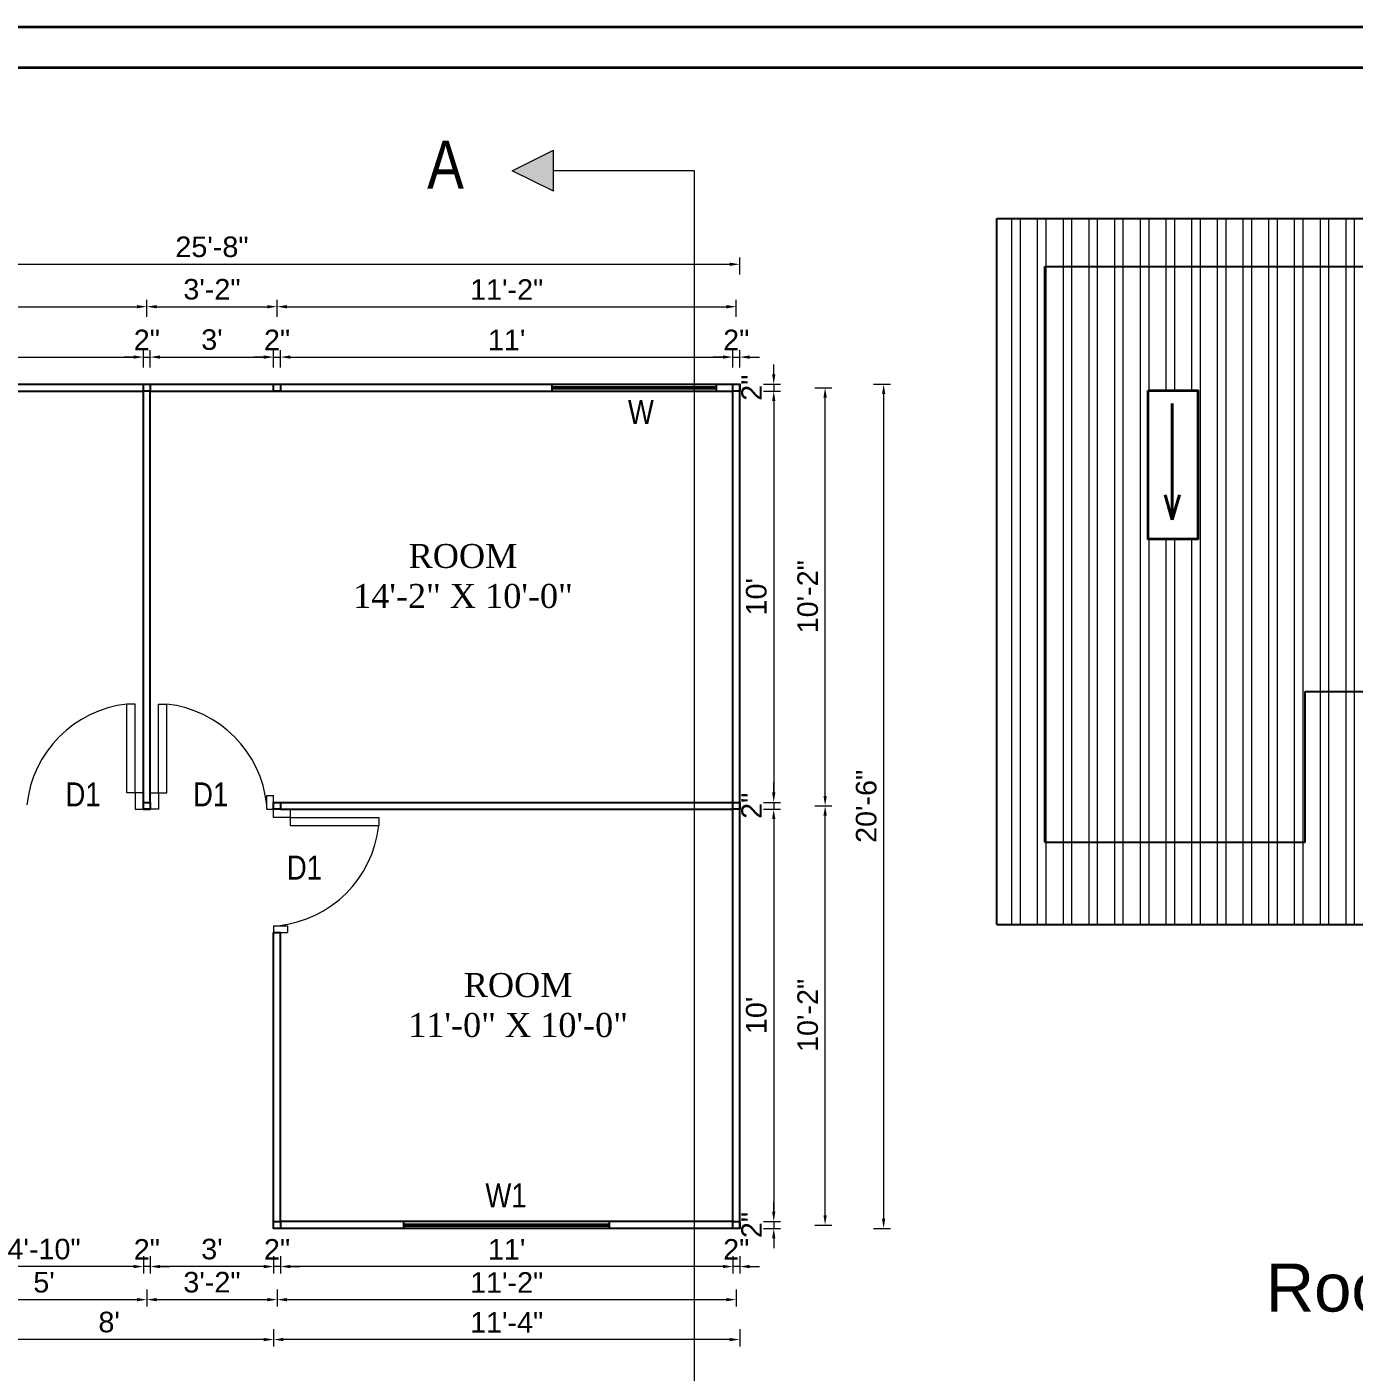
# Model space of a CAD drawing. Header units: inches. Extents: x 376358 to 406049, y -63575 to -53607.
# Drawn here: x 378090.3 to 378477.6, y -56157.7 to -55765.1 of the extents above; entities that cross this region are included whole.
import ezdxf

# ---------------------------------------------------------------- set-up
doc = ezdxf.new("R2010")
doc.units = ezdxf.units.IN
doc.header["$LTSCALE"] = 2
doc.header["$MEASUREMENT"] = 0
doc.header["$PDMODE"] = 34
doc.layers.get('0').update_dxf_attribs({"linetype": 'CONTINUOUS'})
doc.layers.get('DEFPOINTS').update_dxf_attribs({"color": 141, "linetype": 'CONTINUOUS'})
for name, color, linetype, lineweight in [('DIM_LINE', 173, 'CONTINUOUS', 20), ('dimension', 160, 'CONTINUOUS', 15), ('door', 20, 'CONTINUOUS', 35), ('OUTLINE', 1, 'CONTINUOUS', 25), ('steps', 253, 'CONTINUOUS', 20), ('WALL - A', 1, 'CONTINUOUS', 40)]:
    doc.layers.add(name, color=color, linetype=linetype, lineweight=lineweight)
doc.layers.add('Normal Wall', color=7, linetype='CONTINUOUS', lineweight=35, true_color=0xffaf89)
doc.styles.add('Lettring Text', font='arial.ttf')
doc.styles.get("Standard").update_dxf_attribs({"font": 'ARIALN.TTF'})
doc.dimstyles.new('Copy of Standard', dxfattribs={"dimtxt": 6, "dimasz": 2.875, "dimexe": 2, "dimexo": 4, "dimgap": 2, "dimtad": 1, "dimdec": 0, "dimrnd": 1, "dimzin": 0, "dimdsep": 46, "dimlunit": 4, "dimtxsty": 'Lettring Text', "dimcen": 0.1, "dimclrd": 7, "dimclre": 7, "dimclrt": 7, "dimazin": 0, "dimtfac": 0.645, "dimtdec": 0, "dimtmove": 1, "dimatfit": 0, "dimfxl": 3, "dimfxlon": 1, "dimtfillclr": 256, "dimtolj": 1, "dimtzin": 0, "dimlwd": -1, "dimlwe": -1, "dimarcsym": 2})
pattern_1 = [(90, (2020.27, -4347.668), (-7.5, 0), []), (90, (2022.77, -4345.168), (-7.5, 0), [])]

# ---------------------------------------------------------------- blocks, each defined once
blk = doc.blocks.new('*D569')
at = {"layer": 'DEFPOINTS', "color": 0, "ltscale": 0.5, "transparency": 16777216}
for p in [(378124.33, -55861.48), (377992.33, -55869.41), (378124.33, -55869.41)]:
    blk.add_point(p, dxfattribs=at)
at = {"layer": 'steps', "color": 7, "ltscale": 0.5, "transparency": 16777216}
for p, q in [((377992.33, -55864.48), (377992.33, -55859.48)), ((377995.2, -55861.48), (378121.45, -55861.48)), ((378124.33, -55864.48), (378124.33, -55859.48))]:
    blk.add_line(p, q, dxfattribs=at)
for points in [[(377995.2, -55861), (377995.2, -55861.96), (377992.33, -55861.48)], [(378121.45, -55861), (378121.45, -55861.96), (378124.33, -55861.48)]]:
    blk.add_solid(points, dxfattribs=at)
at = {"layer": 'steps', "color": 7, "ltscale": 0.5, "transparency": 16777216, "insert": (378058.33, -55856.47), "char_height": 6, "attachment_point": 5, "style": 'Lettring Text'}
blk.add_mtext("\\A1;11'", dxfattribs=at)
blk = doc.blocks.new('*D570')
at = {"layer": 'DEFPOINTS', "color": 0, "ltscale": 0.5, "transparency": 16777216}
for p in [(378126.33, -55861.48), (378124.33, -55869.41), (378126.33, -55869.41)]:
    blk.add_point(p, dxfattribs=at)
at = {"layer": 'steps', "color": 7, "ltscale": 0.5, "transparency": 16777216}
for p, q in [((378121.45, -55861.48), (378118.58, -55861.48)), ((378124.33, -55864.48), (378124.33, -55859.48)), ((378124.33, -55861.48), (378126.33, -55861.48)), ((378126.33, -55864.48), (378126.33, -55859.48)), ((378129.2, -55861.48), (378132.08, -55861.48))]:
    blk.add_line(p, q, dxfattribs=at)
for points in [[(378121.45, -55861), (378121.45, -55861.96), (378124.33, -55861.48)], [(378129.2, -55861), (378129.2, -55861.96), (378126.33, -55861.48)]]:
    blk.add_solid(points, dxfattribs=at)
at = {"layer": 'steps', "color": 7, "ltscale": 0.5, "transparency": 16777216, "insert": (378125.33, -55856.47), "char_height": 6, "attachment_point": 5, "style": 'Lettring Text'}
blk.add_mtext('\\A1;2"', dxfattribs=at)
blk = doc.blocks.new('*D571')
at = {"layer": 'DEFPOINTS', "color": 0, "ltscale": 0.5, "transparency": 16777216}
for p in [(378162.33, -55861.48), (378126.33, -55869.41), (378162.33, -55869.41)]:
    blk.add_point(p, dxfattribs=at)
at = {"layer": 'steps', "color": 7, "ltscale": 0.5, "transparency": 16777216}
for p, q in [((378126.33, -55864.48), (378126.33, -55859.48)), ((378129.2, -55861.48), (378159.45, -55861.48)), ((378162.33, -55864.48), (378162.33, -55859.48))]:
    blk.add_line(p, q, dxfattribs=at)
for points in [[(378129.2, -55861), (378129.2, -55861.96), (378126.33, -55861.48)], [(378159.45, -55861), (378159.45, -55861.96), (378162.33, -55861.48)]]:
    blk.add_solid(points, dxfattribs=at)
at = {"layer": 'steps', "color": 7, "ltscale": 0.5, "transparency": 16777216, "insert": (378144.33, -55856.41), "char_height": 6, "attachment_point": 5, "style": 'Lettring Text'}
blk.add_mtext("\\A1;3'", dxfattribs=at)
blk = doc.blocks.new('*D572')
at = {"layer": 'DEFPOINTS', "color": 0, "ltscale": 0.5, "transparency": 16777216}
for p in [(378164.33, -55861.48), (378162.33, -55869.41), (378164.33, -55869.41)]:
    blk.add_point(p, dxfattribs=at)
at = {"layer": 'steps', "color": 7, "ltscale": 0.5, "transparency": 16777216}
for p, q in [((378159.45, -55861.48), (378156.58, -55861.48)), ((378162.33, -55864.48), (378162.33, -55859.48)), ((378162.33, -55861.48), (378164.33, -55861.48)), ((378164.33, -55864.48), (378164.33, -55859.48)), ((378167.2, -55861.48), (378170.08, -55861.48))]:
    blk.add_line(p, q, dxfattribs=at)
for points in [[(378159.45, -55861), (378159.45, -55861.96), (378162.33, -55861.48)], [(378167.2, -55861), (378167.2, -55861.96), (378164.33, -55861.48)]]:
    blk.add_solid(points, dxfattribs=at)
at = {"layer": 'steps', "color": 7, "ltscale": 0.5, "transparency": 16777216, "insert": (378163.33, -55856.47), "char_height": 6, "attachment_point": 5, "style": 'Lettring Text'}
blk.add_mtext('\\A1;2"', dxfattribs=at)
blk = doc.blocks.new('*D573')
at = {"layer": 'DEFPOINTS', "color": 0, "ltscale": 0.5, "transparency": 16777216}
for p in [(378296.33, -55861.48), (378164.33, -55869.41), (378296.33, -55869.41)]:
    blk.add_point(p, dxfattribs=at)
at = {"layer": 'steps', "color": 7, "ltscale": 0.5, "transparency": 16777216}
for p, q in [((378164.33, -55864.48), (378164.33, -55859.48)), ((378167.2, -55861.48), (378293.45, -55861.48)), ((378296.33, -55864.48), (378296.33, -55859.48))]:
    blk.add_line(p, q, dxfattribs=at)
for points in [[(378167.2, -55861), (378167.2, -55861.96), (378164.33, -55861.48)], [(378293.45, -55861), (378293.45, -55861.96), (378296.33, -55861.48)]]:
    blk.add_solid(points, dxfattribs=at)
at = {"layer": 'steps', "color": 7, "ltscale": 0.5, "transparency": 16777216, "insert": (378230.33, -55856.47), "char_height": 6, "attachment_point": 5, "style": 'Lettring Text'}
blk.add_mtext("\\A1;11'", dxfattribs=at)
blk = doc.blocks.new('*D574')
at = {"layer": 'DEFPOINTS', "color": 0, "ltscale": 0.5, "transparency": 16777216}
for p in [(378298.33, -55861.48), (378296.33, -55869.41), (378298.33, -55869.41)]:
    blk.add_point(p, dxfattribs=at)
at = {"layer": 'steps', "color": 7, "ltscale": 0.5, "transparency": 16777216}
for p, q in [((378293.45, -55861.48), (378290.58, -55861.48)), ((378296.33, -55864.48), (378296.33, -55859.48)), ((378296.33, -55861.48), (378298.33, -55861.48)), ((378298.33, -55864.48), (378298.33, -55859.48)), ((378301.2, -55861.48), (378304.08, -55861.48))]:
    blk.add_line(p, q, dxfattribs=at)
for points in [[(378293.45, -55861), (378293.45, -55861.96), (378296.33, -55861.48)], [(378301.2, -55861), (378301.2, -55861.96), (378298.33, -55861.48)]]:
    blk.add_solid(points, dxfattribs=at)
at = {"layer": 'steps', "color": 7, "ltscale": 0.5, "transparency": 16777216, "insert": (378297.33, -55856.47), "char_height": 6, "attachment_point": 5, "style": 'Lettring Text'}
blk.add_mtext('\\A1;2"', dxfattribs=at)
blk = doc.blocks.new('*D565')
at = {"layer": 'DEFPOINTS', "color": 0, "ltscale": 0.5, "transparency": 16777216}
for p in [(378125.33, -55846.78), (377991.33, -55870.41), (378125.33, -55870.41)]:
    blk.add_point(p, dxfattribs=at)
at = {"layer": 'steps', "color": 7, "ltscale": 0.5, "transparency": 16777216}
for p, q in [((377991.33, -55849.78), (377991.33, -55844.78)), ((377994.2, -55846.78), (378122.45, -55846.78)), ((378125.33, -55849.78), (378125.33, -55844.78))]:
    blk.add_line(p, q, dxfattribs=at)
for points in [[(377994.2, -55846.3), (377994.2, -55847.26), (377991.33, -55846.78)], [(378122.45, -55846.3), (378122.45, -55847.26), (378125.33, -55846.78)]]:
    blk.add_solid(points, dxfattribs=at)
at = {"layer": 'steps', "color": 7, "ltscale": 0.5, "transparency": 16777216, "insert": (378058.33, -55841.77), "char_height": 6, "attachment_point": 5, "style": 'Lettring Text'}
blk.add_mtext('\\A1;11\'-2"', dxfattribs=at)
blk = doc.blocks.new('*D566')
at = {"layer": 'DEFPOINTS', "color": 0, "ltscale": 0.5, "transparency": 16777216}
for p in [(378163.33, -55846.78), (378125.33, -55870.41), (378163.33, -55870.41)]:
    blk.add_point(p, dxfattribs=at)
at = {"layer": 'steps', "color": 7, "ltscale": 0.5, "transparency": 16777216}
for p, q in [((378125.33, -55849.78), (378125.33, -55844.78)), ((378128.2, -55846.78), (378160.45, -55846.78)), ((378163.33, -55849.78), (378163.33, -55844.78))]:
    blk.add_line(p, q, dxfattribs=at)
for points in [[(378128.2, -55846.3), (378128.2, -55847.26), (378125.33, -55846.78)], [(378160.45, -55846.3), (378160.45, -55847.26), (378163.33, -55846.78)]]:
    blk.add_solid(points, dxfattribs=at)
at = {"layer": 'steps', "color": 7, "ltscale": 0.5, "transparency": 16777216, "insert": (378144.33, -55841.72), "char_height": 6, "attachment_point": 5, "style": 'Lettring Text'}
blk.add_mtext('\\A1;3\'-2"', dxfattribs=at)
blk = doc.blocks.new('*D567')
at = {"layer": 'DEFPOINTS', "color": 0, "ltscale": 0.5, "transparency": 16777216}
for p in [(378297.33, -55846.78), (378163.33, -55870.41), (378297.33, -55870.41)]:
    blk.add_point(p, dxfattribs=at)
at = {"layer": 'steps', "color": 7, "ltscale": 0.5, "transparency": 16777216}
for p, q in [((378163.33, -55849.78), (378163.33, -55844.78)), ((378166.2, -55846.78), (378294.45, -55846.78)), ((378297.33, -55849.78), (378297.33, -55844.78))]:
    blk.add_line(p, q, dxfattribs=at)
for points in [[(378166.2, -55846.3), (378166.2, -55847.26), (378163.33, -55846.78)], [(378294.45, -55846.3), (378294.45, -55847.26), (378297.33, -55846.78)]]:
    blk.add_solid(points, dxfattribs=at)
at = {"layer": 'steps', "color": 7, "ltscale": 0.5, "transparency": 16777216, "insert": (378230.33, -55841.77), "char_height": 6, "attachment_point": 5, "style": 'Lettring Text'}
blk.add_mtext('\\A1;11\'-2"', dxfattribs=at)
blk = doc.blocks.new('*D568')
at = {"layer": 'DEFPOINTS', "color": 0, "ltscale": 0.5, "transparency": 16777216}
for p in [(378298.33, -55834.4), (377990.33, -55869.41), (378298.33, -55869.41)]:
    blk.add_point(p, dxfattribs=at)
at = {"layer": 'steps', "color": 7, "ltscale": 0.5, "transparency": 16777216}
for p, q in [((377990.33, -55837.4), (377990.33, -55832.4)), ((377993.2, -55834.4), (378295.45, -55834.4)), ((378298.33, -55837.4), (378298.33, -55832.4))]:
    blk.add_line(p, q, dxfattribs=at)
for points in [[(377993.2, -55833.92), (377993.2, -55834.88), (377990.33, -55834.4)], [(378295.45, -55833.92), (378295.45, -55834.88), (378298.33, -55834.4)]]:
    blk.add_solid(points, dxfattribs=at)
at = {"layer": 'steps', "color": 7, "ltscale": 0.5, "transparency": 16777216, "insert": (378144.33, -55829.34), "char_height": 6, "attachment_point": 5, "style": 'Lettring Text'}
blk.add_mtext('\\A1;25\'-8"', dxfattribs=at)
blk = doc.blocks.new('*D584')
at = {"layer": 'DEFPOINTS', "color": 0, "ltscale": 0.5, "transparency": 16777216}
for p in [(378296.33, -56115.75), (378298.33, -56115.75), (378296.33, -56126.87)]:
    blk.add_point(p, dxfattribs=at)
at = {"layer": 'steps', "color": 7, "ltscale": 0.5, "transparency": 16777216}
for p, q in [((378296.33, -56123.87), (378296.33, -56128.87)), ((378298.33, -56123.87), (378298.33, -56128.87)), ((378293.45, -56126.87), (378290.58, -56126.87)), ((378298.33, -56126.87), (378296.33, -56126.87)), ((378301.2, -56126.87), (378304.08, -56126.87))]:
    blk.add_line(p, q, dxfattribs=at)
for points in [[(378293.45, -56126.39), (378293.45, -56127.35), (378296.33, -56126.87)], [(378301.2, -56126.39), (378301.2, -56127.35), (378298.33, -56126.87)]]:
    blk.add_solid(points, dxfattribs=at)
at = {"layer": 'steps', "color": 7, "ltscale": 0.5, "transparency": 16777216, "insert": (378297.33, -56121.86), "char_height": 6, "attachment_point": 5, "style": 'Lettring Text'}
blk.add_mtext('\\A1;2"', dxfattribs=at)
blk = doc.blocks.new('*D585')
at = {"layer": 'DEFPOINTS', "color": 0, "ltscale": 0.5, "transparency": 16777216}
for p in [(378164.33, -56115.75), (378296.33, -56115.75), (378164.33, -56126.87)]:
    blk.add_point(p, dxfattribs=at)
at = {"layer": 'steps', "color": 7, "ltscale": 0.5, "transparency": 16777216}
for p, q in [((378164.33, -56123.87), (378164.33, -56128.87)), ((378296.33, -56123.87), (378296.33, -56128.87)), ((378293.45, -56126.87), (378167.2, -56126.87))]:
    blk.add_line(p, q, dxfattribs=at)
for points in [[(378167.2, -56126.39), (378167.2, -56127.35), (378164.33, -56126.87)], [(378293.45, -56126.39), (378293.45, -56127.35), (378296.33, -56126.87)]]:
    blk.add_solid(points, dxfattribs=at)
at = {"layer": 'steps', "color": 7, "ltscale": 0.5, "transparency": 16777216, "insert": (378230.33, -56121.86), "char_height": 6, "attachment_point": 5, "style": 'Lettring Text'}
blk.add_mtext("\\A1;11'", dxfattribs=at)
blk = doc.blocks.new('*D586')
at = {"layer": 'DEFPOINTS', "color": 0, "ltscale": 0.5, "transparency": 16777216}
for p in [(378162.33, -56115.75), (378164.33, -56115.75), (378162.33, -56126.87)]:
    blk.add_point(p, dxfattribs=at)
at = {"layer": 'steps', "color": 7, "ltscale": 0.5, "transparency": 16777216}
for p, q in [((378162.33, -56123.87), (378162.33, -56128.87)), ((378164.33, -56123.87), (378164.33, -56128.87)), ((378159.45, -56126.87), (378156.58, -56126.87)), ((378164.33, -56126.87), (378162.33, -56126.87)), ((378167.2, -56126.87), (378170.08, -56126.87))]:
    blk.add_line(p, q, dxfattribs=at)
for points in [[(378159.45, -56126.39), (378159.45, -56127.35), (378162.33, -56126.87)], [(378167.2, -56126.39), (378167.2, -56127.35), (378164.33, -56126.87)]]:
    blk.add_solid(points, dxfattribs=at)
at = {"layer": 'steps', "color": 7, "ltscale": 0.5, "transparency": 16777216, "insert": (378163.33, -56121.86), "char_height": 6, "attachment_point": 5, "style": 'Lettring Text'}
blk.add_mtext('\\A1;2"', dxfattribs=at)
blk = doc.blocks.new('*D587')
at = {"layer": 'DEFPOINTS', "color": 0, "ltscale": 0.5, "transparency": 16777216}
for p in [(378126.33, -55993.41), (378162.33, -56115.75), (378126.33, -56126.87)]:
    blk.add_point(p, dxfattribs=at)
at = {"layer": 'steps', "color": 7, "ltscale": 0.5, "transparency": 16777216}
for p, q in [((378126.33, -56123.87), (378126.33, -56128.87)), ((378162.33, -56123.87), (378162.33, -56128.87)), ((378159.45, -56126.87), (378129.2, -56126.87))]:
    blk.add_line(p, q, dxfattribs=at)
for points in [[(378129.2, -56126.39), (378129.2, -56127.35), (378126.33, -56126.87)], [(378159.45, -56126.39), (378159.45, -56127.35), (378162.33, -56126.87)]]:
    blk.add_solid(points, dxfattribs=at)
at = {"layer": 'steps', "color": 7, "ltscale": 0.5, "transparency": 16777216, "insert": (378144.33, -56121.81), "char_height": 6, "attachment_point": 5, "style": 'Lettring Text'}
blk.add_mtext("\\A1;3'", dxfattribs=at)
blk = doc.blocks.new('*D594')
at = {"layer": 'DEFPOINTS', "color": 0, "ltscale": 0.5, "transparency": 16777216}
for p in [(378124.33, -55993.41), (378126.33, -55993.41), (378124.33, -56126.87)]:
    blk.add_point(p, dxfattribs=at)
at = {"layer": 'steps', "color": 7, "ltscale": 0.5, "transparency": 16777216}
for p, q in [((378124.33, -56123.87), (378124.33, -56128.87)), ((378126.33, -56123.87), (378126.33, -56128.87)), ((378121.45, -56126.87), (378118.58, -56126.87)), ((378126.33, -56126.87), (378124.33, -56126.87)), ((378129.2, -56126.87), (378132.08, -56126.87))]:
    blk.add_line(p, q, dxfattribs=at)
for points in [[(378121.45, -56126.39), (378121.45, -56127.35), (378124.33, -56126.87)], [(378129.2, -56126.39), (378129.2, -56127.35), (378126.33, -56126.87)]]:
    blk.add_solid(points, dxfattribs=at)
at = {"layer": 'steps', "color": 7, "ltscale": 0.5, "transparency": 16777216, "insert": (378125.33, -56121.86), "char_height": 6, "attachment_point": 5, "style": 'Lettring Text'}
blk.add_mtext('\\A1;2"', dxfattribs=at)
blk = doc.blocks.new('*D595')
at = {"layer": 'DEFPOINTS', "color": 0, "ltscale": 0.5, "transparency": 16777216}
for p in [(378124.33, -55993.41), (378066.33, -56037.41), (378066.33, -56126.87)]:
    blk.add_point(p, dxfattribs=at)
at = {"layer": 'steps', "color": 7, "ltscale": 0.5, "transparency": 16777216}
for p, q in [((378066.33, -56123.87), (378066.33, -56128.87)), ((378124.33, -56123.87), (378124.33, -56128.87)), ((378121.45, -56126.87), (378069.2, -56126.87))]:
    blk.add_line(p, q, dxfattribs=at)
for points in [[(378069.2, -56126.39), (378069.2, -56127.35), (378066.33, -56126.87)], [(378121.45, -56126.39), (378121.45, -56127.35), (378124.33, -56126.87)]]:
    blk.add_solid(points, dxfattribs=at)
at = {"layer": 'steps', "color": 7, "ltscale": 0.5, "transparency": 16777216, "insert": (378095.33, -56121.81), "char_height": 6, "attachment_point": 5, "style": 'Lettring Text'}
blk.add_mtext('\\A1;4\'-10"', dxfattribs=at)
blk = doc.blocks.new('*D578')
at = {"layer": 'DEFPOINTS', "color": 0, "ltscale": 0.5, "transparency": 16777216}
for p in [(378125.33, -55992.41), (378065.33, -56036.41), (378125.33, -56136.53)]:
    blk.add_point(p, dxfattribs=at)
at = {"layer": 'steps', "color": 7, "ltscale": 0.5, "transparency": 16777216}
for p, q in [((378065.33, -56133.53), (378065.33, -56138.53)), ((378125.33, -56133.53), (378125.33, -56138.53)), ((378068.2, -56136.53), (378122.45, -56136.53))]:
    blk.add_line(p, q, dxfattribs=at)
for points in [[(378068.2, -56136.05), (378068.2, -56137.01), (378065.33, -56136.53)], [(378122.45, -56136.05), (378122.45, -56137.01), (378125.33, -56136.53)]]:
    blk.add_solid(points, dxfattribs=at)
at = {"layer": 'steps', "color": 7, "ltscale": 0.5, "transparency": 16777216, "insert": (378095.33, -56131.48), "char_height": 6, "attachment_point": 5, "style": 'Lettring Text'}
blk.add_mtext("\\A1;5'", dxfattribs=at)
blk = doc.blocks.new('*D579')
at = {"layer": 'DEFPOINTS', "color": 0, "ltscale": 0.5, "transparency": 16777216}
for p in [(378125.33, -55992.41), (378163.33, -55992.41), (378163.33, -56136.53)]:
    blk.add_point(p, dxfattribs=at)
at = {"layer": 'steps', "color": 7, "ltscale": 0.5, "transparency": 16777216}
for p, q in [((378125.33, -56133.53), (378125.33, -56138.53)), ((378163.33, -56133.53), (378163.33, -56138.53)), ((378128.2, -56136.53), (378160.45, -56136.53))]:
    blk.add_line(p, q, dxfattribs=at)
for points in [[(378128.2, -56136.05), (378128.2, -56137.01), (378125.33, -56136.53)], [(378160.45, -56136.05), (378160.45, -56137.01), (378163.33, -56136.53)]]:
    blk.add_solid(points, dxfattribs=at)
at = {"layer": 'steps', "color": 7, "ltscale": 0.5, "transparency": 16777216, "insert": (378144.33, -56131.47), "char_height": 6, "attachment_point": 5, "style": 'Lettring Text'}
blk.add_mtext('\\A1;3\'-2"', dxfattribs=at)
blk = doc.blocks.new('*D580')
at = {"layer": 'DEFPOINTS', "color": 0, "ltscale": 0.5, "transparency": 16777216}
for p in [(378163.33, -55992.41), (378297.33, -56114.75), (378297.33, -56136.53)]:
    blk.add_point(p, dxfattribs=at)
at = {"layer": 'steps', "color": 7, "ltscale": 0.5, "transparency": 16777216}
for p, q in [((378163.33, -56133.53), (378163.33, -56138.53)), ((378297.33, -56133.53), (378297.33, -56138.53)), ((378166.2, -56136.53), (378294.45, -56136.53))]:
    blk.add_line(p, q, dxfattribs=at)
for points in [[(378166.2, -56136.05), (378166.2, -56137.01), (378163.33, -56136.53)], [(378294.45, -56136.05), (378294.45, -56137.01), (378297.33, -56136.53)]]:
    blk.add_solid(points, dxfattribs=at)
at = {"layer": 'steps', "color": 7, "ltscale": 0.5, "transparency": 16777216, "insert": (378230.33, -56131.52), "char_height": 6, "attachment_point": 5, "style": 'Lettring Text'}
blk.add_mtext('\\A1;11\'-2"', dxfattribs=at)
blk = doc.blocks.new('*D581')
at = {"layer": 'DEFPOINTS', "color": 0, "ltscale": 0.5, "transparency": 16777216}
for p in [(378162.33, -56115.75), (378298.33, -56115.75), (378162.33, -56148.17)]:
    blk.add_point(p, dxfattribs=at)
at = {"layer": 'steps', "color": 7, "ltscale": 0.5, "transparency": 16777216}
for p, q in [((378162.33, -56145.17), (378162.33, -56150.17)), ((378298.33, -56145.17), (378298.33, -56150.17)), ((378295.45, -56148.17), (378165.2, -56148.17))]:
    blk.add_line(p, q, dxfattribs=at)
for points in [[(378165.2, -56147.69), (378165.2, -56148.65), (378162.33, -56148.17)], [(378295.45, -56147.69), (378295.45, -56148.65), (378298.33, -56148.17)]]:
    blk.add_solid(points, dxfattribs=at)
at = {"layer": 'steps', "color": 7, "ltscale": 0.5, "transparency": 16777216, "insert": (378230.33, -56143.15), "char_height": 6, "attachment_point": 5, "style": 'Lettring Text'}
blk.add_mtext('\\A1;11\'-4"', dxfattribs=at)
blk = doc.blocks.new('*D582')
at = {"layer": 'DEFPOINTS', "color": 0, "ltscale": 0.5, "transparency": 16777216}
for p in [(378066.33, -56037.41), (378162.33, -56115.75), (378066.33, -56148.17)]:
    blk.add_point(p, dxfattribs=at)
at = {"layer": 'steps', "color": 7, "ltscale": 0.5, "transparency": 16777216}
for p, q in [((378066.33, -56145.17), (378066.33, -56150.17)), ((378162.33, -56145.17), (378162.33, -56150.17)), ((378159.45, -56148.17), (378069.2, -56148.17))]:
    blk.add_line(p, q, dxfattribs=at)
for points in [[(378069.2, -56147.69), (378069.2, -56148.65), (378066.33, -56148.17)], [(378159.45, -56147.69), (378159.45, -56148.65), (378162.33, -56148.17)]]:
    blk.add_solid(points, dxfattribs=at)
at = {"layer": 'steps', "color": 7, "ltscale": 0.5, "transparency": 16777216, "insert": (378114.33, -56143.1), "char_height": 6, "attachment_point": 5, "style": 'Lettring Text'}
blk.add_mtext("\\A1;8'", dxfattribs=at)
blk = doc.blocks.new('*D593')
at = {"layer": 'DEFPOINTS', "color": 0, "ltscale": 0.5, "transparency": 16777216}
for p in [(377990.33, -56037.41), (377981.95, -56113.75), (378162.33, -56113.75)]:
    blk.add_point(p, dxfattribs=at)
at = {"layer": 'steps', "color": 7, "ltscale": 0.5, "transparency": 16777216}
for p, q in [((377984.95, -56037.41), (377979.95, -56037.41)), ((377981.95, -56040.28), (377981.95, -56110.88)), ((377984.95, -56113.75), (377979.95, -56113.75))]:
    blk.add_line(p, q, dxfattribs=at)
for points in [[(377981.47, -56040.28), (377982.43, -56040.28), (377981.95, -56037.41)], [(377981.47, -56110.88), (377982.43, -56110.88), (377981.95, -56113.75)]]:
    blk.add_solid(points, dxfattribs=at)
at = {"layer": 'steps', "color": 7, "ltscale": 0.5, "transparency": 16777216, "insert": (377976.89, -56075.58), "char_height": 6, "attachment_point": 5, "rotation": 90, "style": 'Lettring Text'}
blk.add_mtext('\\A1;6\'-4"', dxfattribs=at)
blk = doc.blocks.new('*D606')
at = {"layer": 'DEFPOINTS', "color": 0, "ltscale": 0.5, "transparency": 16777216}
for p in [(378162.33, -56113.75), (377981.95, -56115.75), (378162.33, -56115.75)]:
    blk.add_point(p, dxfattribs=at)
at = {"layer": 'steps', "color": 7, "ltscale": 0.5, "transparency": 16777216}
for p, q in [((377981.95, -56110.88), (377981.95, -56108)), ((377984.95, -56113.75), (377979.95, -56113.75)), ((377981.95, -56113.75), (377981.95, -56115.75)), ((377984.95, -56115.75), (377979.95, -56115.75)), ((377981.95, -56118.63), (377981.95, -56121.5))]:
    blk.add_line(p, q, dxfattribs=at)
for points in [[(377981.47, -56110.88), (377982.43, -56110.88), (377981.95, -56113.75)], [(377981.47, -56118.63), (377982.43, -56118.63), (377981.95, -56115.75)]]:
    blk.add_solid(points, dxfattribs=at)
at = {"layer": 'steps', "color": 7, "ltscale": 0.5, "transparency": 16777216, "insert": (377976.94, -56114.75), "char_height": 6, "attachment_point": 5, "rotation": 90, "style": 'Lettring Text'}
blk.add_mtext('\\A1;2"', dxfattribs=at)
blk = doc.blocks.new('*D609')
at = {"layer": 'DEFPOINTS', "color": 0, "ltscale": 0.5, "transparency": 16777216}
for p in [(377991.33, -56036.41), (377969.22, -56114.75), (378163.33, -56114.75)]:
    blk.add_point(p, dxfattribs=at)
at = {"layer": 'steps', "color": 7, "ltscale": 0.5, "transparency": 16777216}
for p, q in [((377972.22, -56036.41), (377967.22, -56036.41)), ((377969.22, -56039.28), (377969.22, -56111.88)), ((377972.22, -56114.75), (377967.22, -56114.75))]:
    blk.add_line(p, q, dxfattribs=at)
for points in [[(377968.74, -56039.28), (377969.7, -56039.28), (377969.22, -56036.41)], [(377968.74, -56111.88), (377969.7, -56111.88), (377969.22, -56114.75)]]:
    blk.add_solid(points, dxfattribs=at)
at = {"layer": 'steps', "color": 7, "ltscale": 0.5, "transparency": 16777216, "insert": (377964.15, -56075.58), "char_height": 6, "attachment_point": 5, "rotation": 90, "style": 'Lettring Text'}
blk.add_mtext('\\A1;6\'-6"', dxfattribs=at)
blk = doc.blocks.new('*D599')
at = {"layer": 'DEFPOINTS', "color": 0, "ltscale": 0.5, "transparency": 16777216}
for p in [(377990.33, -56037.41), (377955.71, -56115.75), (378162.33, -56115.75)]:
    blk.add_point(p, dxfattribs=at)
at = {"layer": 'steps', "color": 7, "ltscale": 0.5, "transparency": 16777216}
for p, q in [((377958.71, -56037.41), (377953.71, -56037.41)), ((377955.71, -56040.28), (377955.71, -56112.88)), ((377958.71, -56115.75), (377953.71, -56115.75))]:
    blk.add_line(p, q, dxfattribs=at)
for points in [[(377955.23, -56040.28), (377956.18, -56040.28), (377955.71, -56037.41)], [(377955.23, -56112.88), (377956.18, -56112.88), (377955.71, -56115.75)]]:
    blk.add_solid(points, dxfattribs=at)
at = {"layer": 'steps', "color": 7, "ltscale": 0.5, "transparency": 16777216, "insert": (377950.64, -56076.58), "char_height": 6, "attachment_point": 5, "rotation": 90, "style": 'Lettring Text'}
blk.add_mtext('\\A1;6\'-6"', dxfattribs=at)
blk = doc.blocks.new('*D600')
at = {"layer": 'DEFPOINTS', "color": 0, "ltscale": 0.5, "transparency": 16777216}
for p in [(378298.33, -55869.41), (378298.33, -55871.41), (378308.26, -55871.41)]:
    blk.add_point(p, dxfattribs=at)
at = {"layer": 'steps', "color": 7, "ltscale": 0.5, "transparency": 16777216}
for p, q in [((378308.26, -55866.53), (378308.26, -55863.66)), ((378305.26, -55869.41), (378310.26, -55869.41)), ((378308.26, -55869.41), (378308.26, -55871.41)), ((378305.26, -55871.41), (378310.26, -55871.41)), ((378308.26, -55874.28), (378308.26, -55877.16))]:
    blk.add_line(p, q, dxfattribs=at)
for points in [[(378307.79, -55866.53), (378308.74, -55866.53), (378308.26, -55869.41)], [(378307.79, -55874.28), (378308.74, -55874.28), (378308.26, -55871.41)]]:
    blk.add_solid(points, dxfattribs=at)
at = {"layer": 'steps', "color": 7, "ltscale": 0.5, "transparency": 16777216, "insert": (378301.79, -55870.41), "char_height": 6, "attachment_point": 5, "rotation": 90, "style": 'Lettring Text'}
blk.add_mtext('\\A1;2"', dxfattribs=at)
blk = doc.blocks.new('*D601')
at = {"layer": 'DEFPOINTS', "color": 0, "ltscale": 0.5, "transparency": 16777216}
for p in [(378298.33, -55871.41), (378298.33, -55991.41), (378308.26, -55991.41)]:
    blk.add_point(p, dxfattribs=at)
at = {"layer": 'steps', "color": 7, "ltscale": 0.5, "transparency": 16777216}
for p, q in [((378305.26, -55871.41), (378310.26, -55871.41)), ((378308.26, -55874.28), (378308.26, -55988.53)), ((378305.26, -55991.41), (378310.26, -55991.41))]:
    blk.add_line(p, q, dxfattribs=at)
for points in [[(378307.79, -55874.28), (378308.74, -55874.28), (378308.26, -55871.41)], [(378307.79, -55988.53), (378308.74, -55988.53), (378308.26, -55991.41)]]:
    blk.add_solid(points, dxfattribs=at)
at = {"layer": 'steps', "color": 7, "ltscale": 0.5, "transparency": 16777216, "insert": (378303.2, -55931.41), "char_height": 6, "attachment_point": 5, "rotation": 90, "style": 'Lettring Text'}
blk.add_mtext("\\A1;10'", dxfattribs=at)
blk = doc.blocks.new('*D602')
at = {"layer": 'DEFPOINTS', "color": 0, "ltscale": 0.5, "transparency": 16777216}
for p in [(378298.33, -55991.41), (378298.33, -55993.41), (378308.26, -55993.41)]:
    blk.add_point(p, dxfattribs=at)
at = {"layer": 'steps', "color": 7, "ltscale": 0.5, "transparency": 16777216}
for p, q in [((378308.26, -55988.53), (378308.26, -55985.66)), ((378305.26, -55991.41), (378310.26, -55991.41)), ((378308.26, -55991.41), (378308.26, -55993.41)), ((378305.26, -55993.41), (378310.26, -55993.41)), ((378308.26, -55996.28), (378308.26, -55999.16))]:
    blk.add_line(p, q, dxfattribs=at)
for points in [[(378307.79, -55988.53), (378308.74, -55988.53), (378308.26, -55991.41)], [(378307.79, -55996.28), (378308.74, -55996.28), (378308.26, -55993.41)]]:
    blk.add_solid(points, dxfattribs=at)
at = {"layer": 'steps', "color": 7, "ltscale": 0.5, "transparency": 16777216, "insert": (378301.79, -55992.41), "char_height": 6, "attachment_point": 5, "rotation": 90, "style": 'Lettring Text'}
blk.add_mtext('\\A1;2"', dxfattribs=at)
blk = doc.blocks.new('*D603')
at = {"layer": 'DEFPOINTS', "color": 0, "ltscale": 0.5, "transparency": 16777216}
for p in [(378298.33, -55993.41), (378298.33, -56113.75), (378308.26, -56113.75)]:
    blk.add_point(p, dxfattribs=at)
at = {"layer": 'steps', "color": 7, "ltscale": 0.5, "transparency": 16777216}
for p, q in [((378305.26, -55993.41), (378310.26, -55993.41)), ((378308.26, -55996.28), (378308.26, -56110.88)), ((378305.26, -56113.75), (378310.26, -56113.75))]:
    blk.add_line(p, q, dxfattribs=at)
for points in [[(378307.79, -55996.28), (378308.74, -55996.28), (378308.26, -55993.41)], [(378307.79, -56110.88), (378308.74, -56110.88), (378308.26, -56113.75)]]:
    blk.add_solid(points, dxfattribs=at)
at = {"layer": 'steps', "color": 7, "ltscale": 0.5, "transparency": 16777216, "insert": (378303.2, -56053.58), "char_height": 6, "attachment_point": 5, "rotation": 90, "style": 'Lettring Text'}
blk.add_mtext("\\A1;10'", dxfattribs=at)
blk = doc.blocks.new('*D604')
at = {"layer": 'DEFPOINTS', "color": 0, "ltscale": 0.5, "transparency": 16777216}
for p in [(378298.33, -56113.75), (378298.33, -56115.75), (378308.26, -56115.75)]:
    blk.add_point(p, dxfattribs=at)
at = {"layer": 'steps', "color": 7, "ltscale": 0.5, "transparency": 16777216}
for p, q in [((378308.26, -56110.88), (378308.26, -56108)), ((378305.26, -56113.75), (378310.26, -56113.75)), ((378308.26, -56113.75), (378308.26, -56115.75)), ((378305.26, -56115.75), (378310.26, -56115.75)), ((378308.26, -56118.63), (378308.26, -56121.5))]:
    blk.add_line(p, q, dxfattribs=at)
for points in [[(378307.79, -56110.88), (378308.74, -56110.88), (378308.26, -56113.75)], [(378307.79, -56118.63), (378308.74, -56118.63), (378308.26, -56115.75)]]:
    blk.add_solid(points, dxfattribs=at)
at = {"layer": 'steps', "color": 7, "ltscale": 0.5, "transparency": 16777216, "insert": (378301.79, -56114.75), "char_height": 6, "attachment_point": 5, "rotation": 90, "style": 'Lettring Text'}
blk.add_mtext('\\A1;2"', dxfattribs=at)
blk = doc.blocks.new('*D605')
at = {"layer": 'DEFPOINTS', "color": 0, "ltscale": 0.5, "transparency": 16777216}
for p in [(378297.33, -55992.41), (378323.26, -55992.41), (378297.33, -56114.75)]:
    blk.add_point(p, dxfattribs=at)
at = {"layer": 'steps', "color": 7, "ltscale": 0.5, "transparency": 16777216}
for p, q in [((378320.26, -55992.41), (378325.26, -55992.41)), ((378323.26, -56111.88), (378323.26, -55995.28)), ((378320.26, -56114.75), (378325.26, -56114.75))]:
    blk.add_line(p, q, dxfattribs=at)
for points in [[(378322.78, -55995.28), (378323.74, -55995.28), (378323.26, -55992.41)], [(378322.78, -56111.88), (378323.74, -56111.88), (378323.26, -56114.75)]]:
    blk.add_solid(points, dxfattribs=at)
at = {"layer": 'steps', "color": 7, "ltscale": 0.5, "transparency": 16777216, "insert": (378318.2, -56053.58), "char_height": 6, "attachment_point": 5, "rotation": 90, "style": 'Lettring Text'}
blk.add_mtext('\\A1;10\'-2"', dxfattribs=at)
blk = doc.blocks.new('*D575')
at = {"layer": 'DEFPOINTS', "color": 0, "ltscale": 0.5, "transparency": 16777216}
for p in [(378297.33, -55870.41), (378323.26, -55870.41), (378297.33, -55992.41)]:
    blk.add_point(p, dxfattribs=at)
at = {"layer": 'steps', "color": 7, "ltscale": 0.5, "transparency": 16777216}
for p, q in [((378320.26, -55870.41), (378325.26, -55870.41)), ((378323.26, -55989.53), (378323.26, -55873.28)), ((378320.26, -55992.41), (378325.26, -55992.41))]:
    blk.add_line(p, q, dxfattribs=at)
for points in [[(378322.78, -55873.28), (378323.74, -55873.28), (378323.26, -55870.41)], [(378322.78, -55989.53), (378323.74, -55989.53), (378323.26, -55992.41)]]:
    blk.add_solid(points, dxfattribs=at)
at = {"layer": 'steps', "color": 7, "ltscale": 0.5, "transparency": 16777216, "insert": (378318.2, -55931.41), "char_height": 6, "attachment_point": 5, "rotation": 90, "style": 'Lettring Text'}
blk.add_mtext('\\A1;10\'-2"', dxfattribs=at)
blk = doc.blocks.new('*D576')
at = {"layer": 'DEFPOINTS', "color": 0, "ltscale": 0.5, "transparency": 16777216}
for p in [(378298.33, -55869.41), (378298.33, -56115.75), (378340.34, -56115.75)]:
    blk.add_point(p, dxfattribs=at)
at = {"layer": 'steps', "color": 7, "ltscale": 0.5, "transparency": 16777216}
for p, q in [((378337.34, -55869.41), (378342.34, -55869.41)), ((378340.34, -55872.28), (378340.34, -56112.88)), ((378337.34, -56115.75), (378342.34, -56115.75))]:
    blk.add_line(p, q, dxfattribs=at)
for points in [[(378339.86, -55872.28), (378340.81, -55872.28), (378340.34, -55869.41)], [(378339.86, -56112.88), (378340.81, -56112.88), (378340.34, -56115.75)]]:
    blk.add_solid(points, dxfattribs=at)
at = {"layer": 'steps', "color": 7, "ltscale": 0.5, "transparency": 16777216, "insert": (378335.27, -55992.58), "char_height": 6, "attachment_point": 5, "rotation": 90, "style": 'Lettring Text'}
blk.add_mtext('\\A1;20\'-6"', dxfattribs=at)

msp = doc.modelspace()

# ---------------------------------------------------------------- hatches: boundary and pattern name
at = {"linetype": 'ByBlock', "lineweight": 5}
msp.add_hatch(color=7, dxfattribs=at).paths.add_polyline_path([(378231.95, -55807.1), (378243.95, -55813.1), (378243.95, -55801.1)])
at = {"layer": 'DIM_LINE'}
h = msp.add_hatch(dxfattribs=at)
h.set_pattern_fill('ANSI32', color=256, scale=20, angle=45)
h.set_pattern_definition(pattern_1)
h.paths.add_polyline_path([(378682.17, -56105.37), (378682.17, -56081.37), (378559.39, -56081.37), (378559.39, -55959.03), (378463.39, -55959.03), (378463.39, -56003.03), (378387.39, -56003.03), (378387.39, -55959.03), (378387.39, -55835.03), (378682.17, -55835.03), (378682.17, -55821.03), (378373.39, -55821.03), (378373.39, -56027.03), (378487.39, -56027.03), (378487.39, -55983.03), (378535.39, -55983.03), (378535.39, -56105.37)])
h = msp.add_hatch(dxfattribs=at)
h.set_pattern_fill('ANSI32', color=256, scale=20, angle=45)
h.set_pattern_definition(pattern_1)
h.paths.add_polyline_path([(378559.39, -55959.03), (378559.39, -56081.37), (378682.17, -56081.37), (378682.17, -55835.03), (378387.39, -55835.03), (378387.39, -55959.03), (378387.39, -56003.03), (378463.39, -56003.03), (378463.39, -55959.03)])
h.paths.add_polyline_path([(378603.5, -55988.52), (378603.5, -56031.85), (378589.05, -56031.85), (378589.05, -55988.52)], flags=16)
h.paths.add_polyline_path([(378627.78, -55914.59), (378627.78, -55871.26), (378642.23, -55871.26), (378642.23, -55914.59)], flags=16)
h.paths.add_polyline_path([(378639.89, -55988.52), (378654.34, -55988.52), (378654.34, -56031.85), (378639.89, -56031.85)], flags=16)
h.paths.add_polyline_path([(378566.02, -55914.59), (378551.57, -55914.59), (378551.57, -55871.26), (378566.02, -55871.26)], flags=16)
h.paths.add_polyline_path([(378500.69, -55914.59), (378486.24, -55914.59), (378486.24, -55871.26), (378500.69, -55871.26)], flags=16)
h.paths.add_polyline_path([(378431.99, -55914.59), (378417.54, -55914.59), (378417.54, -55871.26), (378431.99, -55871.26)], flags=16)

# ---------------------------------------------------------------- linework, layer by layer
at = {"color": 7, "linetype": 'ByBlock', "lineweight": 5}
for p, q in [((378231.95, -55807.1), (378243.95, -55801.1)), ((378243.95, -55813.1), (378243.95, -55801.1)), ((378243.95, -55813.1), (378231.95, -55807.1)), ((378285.12, -55807.1), (378243.95, -55807.1)), ((378285.12, -56177.84), (378285.12, -55807.1))]:
    msp.add_line(p, q, dxfattribs=at)
at = {"layer": 'DIM_LINE'}
msp.add_lwpolyline([(378417.54, -55914.59), (378431.99, -55914.59), (378431.99, -55871.26), (378417.54, -55871.26)], close=True, dxfattribs=at)
at = {"layer": 'dimension', "ltscale": 7}
for p, q in [((378119.53, -55988.61), (378119.53, -55962.73)), ((378121.93, -55962.73), (378119.53, -55962.73)), ((378121.93, -55988.61), (378121.93, -55962.73)), ((378128.73, -55988.61), (378128.73, -55962.73)), ((378128.73, -55962.73), (378131.13, -55962.73)), ((378131.13, -55988.61), (378131.13, -55962.73)), ((378121.93, -55988.61), (378119.53, -55988.61)), ((378124.33, -55988.61), (378121.93, -55988.61)), ((378121.93, -55988.61), (378121.93, -55993.41)), ((378124.33, -55993.41), (378124.33, -55988.61)), ((378126.33, -55988.61), (378128.73, -55988.61)), ((378126.33, -55993.41), (378126.33, -55988.61)), ((378128.73, -55988.61), (378128.73, -55993.41)), ((378128.73, -55988.61), (378131.13, -55988.61)), ((378160.33, -55993.41), (378160.33, -55989.41)), ((378160.33, -55989.41), (378162.33, -55989.41)), ((378162.33, -55993.41), (378162.33, -55989.41)), ((378121.93, -55993.41), (378124.33, -55993.41)), ((378128.73, -55993.41), (378126.33, -55993.41)), ((378160.33, -55993.41), (378162.33, -55993.41)), ((378162.33, -55995.81), (378162.33, -55993.41)), ((378162.33, -55993.41), (378167.13, -55993.41)), ((378167.13, -55995.81), (378162.33, -55995.81)), ((378167.13, -55993.41), (378167.13, -55995.81)), ((378167.13, -55995.81), (378193, -55995.81)), ((378167.13, -55995.81), (378167.13, -55998.21)), ((378193, -55995.81), (378193, -55998.21)), ((378167.13, -55998.21), (378193, -55998.21)), ((378162.33, -56027.41), (378166.33, -56027.41)), ((378162.33, -56027.41), (378162.33, -56029.41)), ((378166.33, -56027.41), (378166.33, -56029.41)), ((378162.33, -56029.41), (378166.33, -56029.41))]:
    msp.add_line(p, q, dxfattribs=at)
for centre, start, end in [((378123.2, -55995.58), 96.3827, 174.0013), ((378127.45, -55995.58), 5.9987, 83.6173), ((378160.15, -55994.53), 275.9987, 353.6173)]:
    msp.add_arc(centre, 33.06, start, end, dxfattribs=at)
at = {"layer": 'door', "ltscale": 0.5}
msp.add_lwpolyline([(378417.54, -55871.26), (378431.99, -55871.26), (378431.99, -55914.59), (378417.54, -55914.59)], close=True, dxfattribs=at)
at = {"layer": 'Normal Wall'}
for points in [[(377892.84, -55765.13), (378950.85, -55765.13), (378950.85, -56515.66), (377892.84, -56515.66)], [(377892.84, -55765.13), (378950.85, -55765.13), (378950.85, -56515.66), (377892.84, -56515.66)], [(378938.94, -55777.03), (377916.66, -55777.03), (377916.66, -56503.75), (378938.94, -56503.75)], [(378938.94, -55777.03), (377916.66, -55777.03), (377916.66, -56503.75), (378938.94, -56503.75)]]:
    msp.add_lwpolyline(points, close=True, dxfattribs=at)
at = {"layer": 'OUTLINE'}
for p, q in [((378373.39, -56027.03), (378373.39, -55821.03)), ((378373.39, -55821.03), (378695.39, -55821.03)), ((378387.39, -55959.03), (378387.39, -55835.03)), ((378387.39, -55835.03), (378695.39, -55835.03)), ((377990.33, -55869.41), (378298.33, -55869.41)), ((378243.48, -55869.41), (378243.48, -55871.41)), ((378243.48, -55870.16), (378291.48, -55870.16)), ((378243.48, -55870.66), (378291.48, -55870.66)), ((378291.48, -55869.41), (378291.48, -55871.41)), ((378298.33, -56115.75), (378298.33, -55869.41)), ((377992.33, -55871.41), (378124.33, -55871.41)), ((378124.33, -55991.41), (378124.33, -55871.41)), ((378126.33, -55991.41), (378126.33, -55871.41)), ((378126.33, -55871.41), (378296.33, -55871.41)), ((378296.33, -55991.41), (378296.33, -55871.41)), ((378387.39, -56003.03), (378387.39, -55959.03)), ((378463.39, -55959.03), (378559.39, -55959.03)), ((378463.39, -56003.03), (378463.39, -55959.03)), ((378162.33, -55991.41), (378296.33, -55991.41)), ((378124.33, -55993.41), (378126.33, -55993.41)), ((378164.33, -55993.41), (378296.33, -55993.41)), ((378296.33, -56113.75), (378296.33, -55993.41)), ((378387.39, -56003.03), (378463.39, -56003.03)), ((378373.39, -56027.03), (378487.39, -56027.03)), ((378162.33, -56115.75), (378162.33, -56029.41)), ((378162.33, -56029.41), (378164.33, -56029.41)), ((378164.33, -56113.75), (378164.33, -56029.41)), ((378296.33, -56113.75), (378164.33, -56113.75)), ((378200.33, -56115.75), (378200.33, -56113.75)), ((378260.33, -56115.75), (378260.33, -56113.75)), ((378298.33, -56115.75), (378162.33, -56115.75)), ((378200.33, -56114.5), (378260.33, -56114.5)), ((378200.33, -56115), (378260.33, -56115))]:
    msp.add_line(p, q, dxfattribs=at)
for points in [[(378124.33, -55869.41), (378126.33, -55869.41), (378126.33, -55871.41), (378124.33, -55871.41)], [(378162.33, -55869.41), (378164.33, -55869.41), (378164.33, -55871.41), (378162.33, -55871.41)], [(378296.33, -55869.41), (378298.33, -55869.41), (378298.33, -55871.41), (378296.33, -55871.41)], [(378124.33, -55991.41), (378126.33, -55991.41), (378126.33, -55993.41), (378124.33, -55993.41)], [(378162.33, -55991.41), (378164.33, -55991.41), (378164.33, -55993.41), (378162.33, -55993.41)], [(378296.33, -55991.41), (378298.33, -55991.41), (378298.33, -55993.41), (378296.33, -55993.41)], [(378162.33, -56113.75), (378164.33, -56113.75), (378164.33, -56115.75), (378162.33, -56115.75)], [(378296.33, -56113.75), (378298.33, -56113.75), (378298.33, -56115.75), (378296.33, -56115.75)]]:
    msp.add_lwpolyline(points, close=True, dxfattribs=at)
at = {"layer": 'WALL - A'}
for p, q in [((378424.57, -55875.02), (378424.57, -55909)), ((378424.57, -55909), (378422.45, -55901.7)), ((378424.57, -55909), (378426.7, -55901.7))]:
    msp.add_line(p, q, dxfattribs=at)

# ---------------------------------------------------------------- texts
at = {"color": 7, "linetype": 'ByBlock', "lineweight": 5, "char_height": 14}
for s, insert, width, attachment_point in [('A', (378217.84, -55812.29), 26.5803, 9), ('{\\fArial CE|b0|i0|c0|p34;Roof\\fArial CE|b0|i0|c238|p34; Floor Plan}', (378519.77, -56133.1), 235.547, 5)]:
    msp.add_mtext(s, dxfattribs=dict(at, insert=insert, width=width, attachment_point=attachment_point))
at = {"layer": 'steps', "color": 7, "ltscale": 0.3, "char_height": 7, "attachment_point": 8}
for s, insert in [('W', (378269.5, -55880.99)), ('{\\W1;D1}', (378106.71, -55992.6)), ('{\\W1;D1}', (378143.94, -55992.6)), ('{\\W1;D1}', (378171.31, -56013.95)), ('W1', (378230.14, -56109.63))]:
    msp.add_mtext_dynamic_manual_height_columns(s, width=18.6213, gutter_width=40, heights=[0], dxfattribs=dict(at, insert=insert))
at = {"layer": 'steps', "color": 7, "ltscale": 0.3, "char_height": 7, "attachment_point": 2}
for s, insert, width in [('{\\fTimes New Roman|b0|i0|c0|p18;ROOM \\P14\'-2" X 10\'-0"}', (378217.58, -55916.02), 76.0408), ('{\\fTimes New Roman|b0|i0|c0|p18;ROOM \\P11\'-0" X 10\'-0"}', (378233.67, -56041.22), 67.5051)]:
    msp.add_mtext(s, dxfattribs=dict(at, insert=insert, width=width))

# ---------------------------------------------------------------- dimensions: what is measured, and where the dimension line sits
at = {"layer": 'steps', "ltscale": 0.5}
for base, p1, p2, picture, middle in [((378298.33, -55834.4), (377990.33, -55869.41), (378298.33, -55869.41), '*D568', (378144.33, -55829.34)), ((378125.33, -55846.78), (377991.33, -55870.41), (378125.33, -55870.41), '*D565', (378058.33, -55841.77)), ((378163.33, -55846.78), (378125.33, -55870.41), (378163.33, -55870.41), '*D566', (378144.33, -55841.72)), ((378297.33, -55846.78), (378163.33, -55870.41), (378297.33, -55870.41), '*D567', (378230.33, -55841.77)), ((378124.33, -55861.48), (377992.33, -55869.41), (378124.33, -55869.41), '*D569', (378058.33, -55856.47)), ((378162.33, -55861.48), (378126.33, -55869.41), (378162.33, -55869.41), '*D571', (378144.33, -55856.41)), ((378296.33, -55861.48), (378164.33, -55869.41), (378296.33, -55869.41), '*D573', (378230.33, -55856.47)), ((378125.33, -56136.53), (378065.33, -56036.41), (378125.33, -55992.41), '*D578', (378095.33, -56131.48)), ((378066.33, -56126.87), (378124.33, -55993.41), (378066.33, -56037.41), '*D595', (378095.33, -56121.81)), ((378163.33, -56136.53), (378125.33, -55992.41), (378163.33, -55992.41), '*D579', (378144.33, -56131.47)), ((378126.33, -56126.87), (378162.33, -56115.75), (378126.33, -55993.41), '*D587', (378144.33, -56121.81)), ((378297.33, -56136.53), (378163.33, -55992.41), (378297.33, -56114.75), '*D580', (378230.33, -56131.52)), ((378066.33, -56148.17), (378162.33, -56115.75), (378066.33, -56037.41), '*D582', (378114.33, -56143.1)), ((378162.33, -56148.17), (378298.33, -56115.75), (378162.33, -56115.75), '*D581', (378230.33, -56143.15)), ((378164.33, -56126.87), (378296.33, -56115.75), (378164.33, -56115.75), '*D585', (378230.33, -56121.86))]:
    dim = msp.add_linear_dim(base=base, p1=p1, p2=p2, dimstyle='Copy of Standard', dxfattribs=at)
    dim.commit()
    dim.dimension.update_dxf_attribs({"geometry": picture, "text_midpoint": middle})
for base, p1, p2, picture, middle in [((378126.33, -55861.48), (378124.33, -55869.41), (378126.33, -55869.41), '*D570', (378125.33, -55861.48)), ((378164.33, -55861.48), (378162.33, -55869.41), (378164.33, -55869.41), '*D572', (378163.33, -55861.48)), ((378298.33, -55861.48), (378296.33, -55869.41), (378298.33, -55869.41), '*D574', (378297.33, -55861.48)), ((378124.33, -56126.87), (378126.33, -55993.41), (378124.33, -55993.41), '*D594', (378125.33, -56126.87)), ((378162.33, -56126.87), (378164.33, -56115.75), (378162.33, -56115.75), '*D586', (378163.33, -56126.87)), ((378296.33, -56126.87), (378298.33, -56115.75), (378296.33, -56115.75), '*D584', (378297.33, -56126.87))]:
    dim = msp.add_linear_dim(base=base, p1=p1, p2=p2, dimstyle='Copy of Standard', dxfattribs=at)
    dim.commit()
    dim.dimension.update_dxf_attribs({"geometry": picture, "text_midpoint": middle, "dimtype": 160})
for base, p1, p2, picture, middle in [((378308.26, -55871.41), (378298.33, -55869.41), (378298.33, -55871.41), '*D600', (378306.8, -55870.41)), ((378308.26, -55993.41), (378298.33, -55991.41), (378298.33, -55993.41), '*D602', (378306.8, -55992.41)), ((377981.95, -56115.75), (378162.33, -56113.75), (378162.33, -56115.75), '*D606', (377981.95, -56114.75)), ((378308.26, -56115.75), (378298.33, -56113.75), (378298.33, -56115.75), '*D604', (378306.8, -56114.75))]:
    dim = msp.add_linear_dim(base=base, p1=p1, p2=p2, angle=90, dimstyle='Copy of Standard', dxfattribs=at)
    dim.commit()
    dim.dimension.update_dxf_attribs({"geometry": picture, "text_midpoint": middle, "dimtype": 160})
for base, p1, p2, picture, middle in [((378323.26, -55870.41), (378297.33, -55992.41), (378297.33, -55870.41), '*D575', (378318.2, -55931.41)), ((378340.34, -56115.75), (378298.33, -55869.41), (378298.33, -56115.75), '*D576', (378335.27, -55992.58)), ((378308.26, -55991.41), (378298.33, -55871.41), (378298.33, -55991.41), '*D601', (378303.2, -55931.41)), ((378323.26, -55992.41), (378297.33, -56114.75), (378297.33, -55992.41), '*D605', (378318.2, -56053.58)), ((378308.26, -56113.75), (378298.33, -55993.41), (378298.33, -56113.75), '*D603', (378303.2, -56053.58)), ((377955.71, -56115.75), (377990.33, -56037.41), (378162.33, -56115.75), '*D599', (377950.64, -56076.58)), ((377969.22, -56114.75), (377991.33, -56036.41), (378163.33, -56114.75), '*D609', (377964.15, -56075.58)), ((377981.95, -56113.75), (377990.33, -56037.41), (378162.33, -56113.75), '*D593', (377976.89, -56075.58))]:
    dim = msp.add_linear_dim(base=base, p1=p1, p2=p2, angle=90, dimstyle='Copy of Standard', dxfattribs=at)
    dim.commit()
    dim.dimension.update_dxf_attribs({"geometry": picture, "text_midpoint": middle})

doc.saveas('drawing.dxf')
